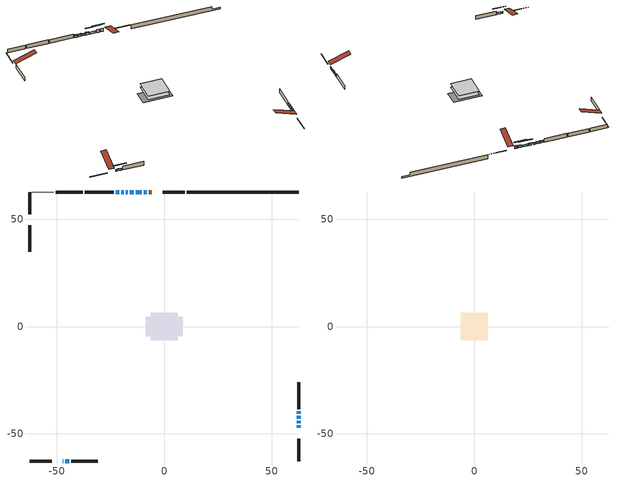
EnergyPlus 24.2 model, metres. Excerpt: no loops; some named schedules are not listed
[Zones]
conditioned space
 floor adiabatic (AdiabaticFloorConstruction): -6.3,-6.3 -6.3,6.3 6.3,6.3 6.3,-6.3 z1.37
 floor foundation (Slab1 construction): -8.6,-4.43 -8.6,4.43 8.6,4.43 8.6,-4.43 z-1.22
 wall outside (RimJoist1 construction): 9.64,62.69 -0.66,62.69 / -62.69,-62.69 -52.39,-62.69 / -62.69,62.69 -62.69,52.39 / 62.69,-62.69 62.69,-52.39 z1.37:1.67
 wall outside (AdiabaticWallConstruction 1): -5.75,62.69 -7.2,62.69 z1.37:3.4
 wall outside (AdiabaticWallConstruction): -47.3,-62.69 -47.01,-62.69 / 62.69,-47.3 62.69,-46.08 z1.37:2.59; -46.08,-62.69 -44.25,-62.69 / -10.5,62.69 -13.4,62.69 / -14.33,62.69 -16.1,62.69 / -18.93,62.69 -20.15,62.69 / -21.07,62.69 -22.52,62.69 / 62.69,-45.15 62.69,-43.93 / 62.69,-40.63 62.69,-39.41 z1.37:2.69; -8.12,62.69 -9.57,62.69 / 62.69,-43 62.69,-41.55 z1.37:3.1; -17.03,62.69 -18,62.69 z1.37:2.34
 wall outside (Wall2 construction): -38.08,62.69 -50.52,62.69 / -43.32,-62.69 -30.88,-62.69 / -62.69,47.3 -62.69,34.86 / 62.69,-38.48 62.69,-26.04 z1.37:3.81
 wall foundation (FoundationWall1 construction): 10.57,62.69,-1.22 10.57,62.69,1.37 57.47,62.69,1.37 57.47,62.69,-0.31 62.69,62.69,-0.31 62.69,62.69,-1.22
 wall othersidecoefficients (Wall1 construction): -23.45,62.69 -37.15,62.69 z1.37:3.81
 wall adiabatic (Wall3 construction): -51.45,62.69 -61.76,62.69 z1.37:3.81
 window (WindowConstruction 8): -47.3,-62.69 -47.01,-62.69 z1.37:2.59
 window (WindowConstruction 7): 62.69,-47.3 62.69,-46.08 z1.37:2.59
 window (WindowConstruction 9): -46.08,-62.69 -44.25,-62.69 z1.37:2.69
 window (WindowConstruction 10): -8.12,62.69 -9.57,62.69 z1.37:3.1
 window (WindowConstruction 11): -10.5,62.69 -13.4,62.69 z1.37:2.69
 window (WindowConstruction): -14.33,62.69 -16.1,62.69 z1.37:2.69
 window (WindowConstruction 1): -17.03,62.69 -18,62.69 z1.37:2.34
 window (WindowConstruction 2): -18.93,62.69 -20.15,62.69 z1.37:2.69
 window (WindowConstruction 3): -21.08,62.69 -22.52,62.69 z1.37:2.69
 window (WindowConstruction 4): 62.69,-45.15 62.69,-43.93 z1.37:2.69
 window (WindowConstruction 5): 62.69,-43 62.69,-41.55 z1.37:3.1
 window (WindowConstruction 6): 62.69,-40.63 62.69,-39.41 z1.37:2.69
 door (Door): -5.75,62.69 -7.2,62.69 z1.37:3.4
 ceiling adiabatic (AdiabaticFloorConstruction): 6.3,-6.3 6.3,6.3 -6.3,6.3 -6.3,-6.3 z1.37
attic - vented
 floor to conditioned space (Floor1 construction Reversed): -6.3,-6.3 -6.3,6.3 6.3,6.3 6.3,-6.3 z3.81
 roof outside (Roof1 construction): -4.82,62.69,3.81 -4.82,50.41,7.9 -1.59,50.41,7.9 -1.59,62.69,3.81; -48.23,-62.69,3.81 -48.23,-50.41,7.9 -51.46,-50.41,7.9 -51.46,-62.69,3.81; -62.69,48.23,3.81 -50.41,48.23,7.9 -50.41,51.46,7.9 -62.69,51.46,3.81; 62.69,-48.23,3.81 50.41,-48.23,7.9 50.41,-51.46,7.9 62.69,-51.46,3.81
shading: 62.69,-45.88 62.69,-47.5 63.1,-47.5 63.1,-45.88 z2.79; -41.31,-62.69 -49.02,-62.69 -49.02,-63.1 -41.31,-63.1 z5.63; -12.51,62.69 -5.18,62.69 -5.18,63.1 -12.51,63.1 z6.04; -16.34,62.69 -7.56,62.69 -7.56,63.1 -16.34,63.1 z5.63; -16.3,62.69 -14.12,62.69 -14.12,63.1 -16.3,63.1 z2.89; -18.2,62.69 -16.83,62.69 -16.83,63.1 -18.2,63.1 z2.54; -20.35,62.69 -18.73,62.69 -18.73,63.1 -20.35,63.1 z2.89; -22.72,62.69 -20.87,62.69 -20.87,63.1 -22.72,63.1 z2.89; 62.69,-43.73 62.69,-45.35 63.1,-45.35 63.1,-43.73 z2.89; 62.69,-41.35 62.69,-43.2 63.1,-43.2 63.1,-41.35 z3.3; 62.69,-39.21 62.69,-40.83 63.1,-40.83 63.1,-39.21 z2.89
[Building]
Building 1: Terrain=Suburbs
[Site:Location]
London AP_ON: Latitude {deg}=43.03; Longitude {deg}=-81.15; Time Zone {hr}=-5; Elevation {m}=278; Keep Site Location Information=Yes
[Site:GroundTemperature:Shallow]
3.98693, 1.93205, 1.76749, 2.74264, 6.6573, 10.5537, 13.9317, 16.0716, 16.2534, 14.513, 11.2211, 7.44421
[Site:WaterMainsTemperature]
Calculation Method=Schedule; Temperature Schedule=mains temperature schedule
[Material] Roughness=Rough; Thermal Absorptance=0.9
Name | Thickness {m} | Conductivity {W/m-K} | Density {kg/m3} | Specific Heat {J/kg-K} | Solar Absorptance | Visible Absorptance
asphalt or fiberglass shingles | 0.00635 | 0.162714 | 1121.4 | 1465.45 | 0.4 | 0.4
ceiling loosefill ins | 0.169333 | 0.0480833 | 16.02 | 1046.75 | 0.7 | 0.7
ceiling stud and cavity | 0.1397 | 0.138944 | 65.682 | 1177.47 | 0.7 | 0.7
concrete 4.0 in. | 0.1016 | 1.803125 | 2242.8 | 837.4 | 0.7 | 0.7
concrete 8.0 in. | 0.2032 | 1.803125 | 2242.8 | 837.4 | 0.7 | 0.7
door material | 0.04445 | 0.053851 | 512.64 | 1214.23 | 0.7 | 0.7
exterior vertical ins | 0.0463172 | 0.029427 | 32.04 | 1214.23 | 0.7 | 0.7
floor covering | 0.0127 | 0.0433444 | 54.468 | 1339.84 | 0.6 | 0.6
floor rigid ins; wall rigid ins 1 | 0.512978 | 0.029427 | 32.04 | 1214.23 | 0.7 | 0.7
floor stud and cavity | 0.1397 | 1.75129 | 37.0049 | 1207.88 | 0.7 | 0.7
furniture material conditioned space 1 | 0.1524 | 0.115458 | 640.8 | 1214.23 | 0.6 | 0.6
gypsum board | 0.0127 | 0.160291 | 801 | 837.4 | 0.6 | 0.6
gypsum board 1 | 0.0127 | 0.160291 | 801 | 837.4 | 0.7 | 0.7
osb sheathing 0.5 in. | 0.0127 | 0.115458 | 512.64 | 1214.23 | 0.7 | 0.7
osb sheathing 0.5 in. 1 | 0.0127 | 0.115458 | 512.64 | 1214.23 | 0.4 | 0.4
osb sheathing 0.75 in. | 0.01905 | 0.115458 | 512.64 | 1214.23 | 0.7 | 0.7
osb sheathing 2.0 in. | 0.0508 | 0.115458 | 512.64 | 1214.23 | 0.7 | 0.7
rim joist rigid ins | 0.051816 | 0.029427 | 32.04 | 1214.23 | 0.7 | 0.7
rim joist stud and cavity | 0.0508 | 0.0390614 | 125.044 | 1163.47 | 0.6 | 0.6
wall rigid ins | 0.051816 | 0.029427 | 32.04 | 1214.23 | 0.4 | 0.4
wall stud and cavity | 0.1397 | 0.730987 | 139.0536 | 1170.24 | 0.7 | 0.7
wall stud and cavity 1 | 0.1397 | 0.080875 | 139.0536 | 1170.24 | 0.7 | 0.7
wall stud and cavity 2 | 0.1397 | 0.0739031 | 139.0536 | 1170.24 | 0.7 | 0.7
wall stud and cavity 3 | 0.0889 | 0.380278 | 52.3479 | 1209.89 | 0.7 | 0.7
wall stud and cavity 4 | 0.0889 | 0.391764 | 83.0341 | 1211.67 | 0.7 | 0.7
wood siding | 0.0254 | 0.102417 | 544.68 | 1172.36 | 0.4 | 0.4
wood siding 1; wood siding 2; wood siding 3 | 0.0254 | 0.102417 | 544.68 | 1172.36 | 0.7 | 0.7
[WindowMaterial:SimpleGlazingSystem]
Name | U-Factor {W/m2-K} | Solar Heat Gain Coefficient
WindowMaterial | 2.91452 | 0.63
WindowMaterial 1 | 2.95994 | 0.56
WindowMaterial 2 | 2.93098 | 0.61
WindowMaterial 3 | 2.92303 | 0.62
WindowMaterial 4 | 2.983789 | 0.53
WindowMaterial 5 | 2.92303 | 0.58
WindowMaterial 6 | 2.93496 | 0.6
WindowMaterial 7 | 2.73225 | 0.53
WindowMaterial 8 | 2.91338 | 0.63
[Construction]
AdiabaticFloorConstruction: floor stud and cavity, floor rigid ins, osb sheathing 0.75 in., floor covering
AdiabaticWallConstruction: wood siding 2, wall rigid ins 1, wall stud and cavity 3, gypsum board
AdiabaticWallConstruction 1: wood siding 3, wall rigid ins 1, wall stud and cavity 3, gypsum board
Door: door material
Floor1 construction Reversed: gypsum board, ceiling stud and cavity, ceiling loosefill ins
FoundationWall1 construction: concrete 8.0 in., gypsum board 1
furniture construction conditioned space 1: furniture material conditioned space 1
PartitionWallConstruction: gypsum board, wall stud and cavity 4, gypsum board
RimJoist1 construction: wood siding 1, rim joist rigid ins, osb sheathing 2.0 in., rim joist stud and cavity
Roof1 construction: asphalt or fiberglass shingles
Slab1 construction: concrete 4.0 in.
Wall1 construction: wall rigid ins, osb sheathing 0.5 in., wall stud and cavity, gypsum board
Wall2 construction: wood siding, osb sheathing 0.5 in., wall stud and cavity 1, gypsum board
Wall3 construction: osb sheathing 0.5 in. 1, wall stud and cavity 2, gypsum board
WindowConstruction: WindowMaterial
WindowConstruction 1: WindowMaterial 1
WindowConstruction 10; WindowConstruction 5: WindowMaterial 5
WindowConstruction 11; WindowConstruction 3: WindowMaterial 3
WindowConstruction 2; WindowConstruction 6: WindowMaterial 2
WindowConstruction 4: WindowMaterial 4
WindowConstruction 7: WindowMaterial 6
WindowConstruction 8: WindowMaterial 7
WindowConstruction 9: WindowMaterial 8
[Zone] Multiplier=1; Part of Total Floor Area=Yes
Name | Volume {m3}
attic - vented | 105.529
conditioned space | 867.7
[Space]
Name | Zone | Volume {m3}
attic - vented 1 | attic - vented | 105.529
conditioned space 1 | conditioned space | 867.7
[ZoneInfiltration:EffectiveLeakageArea]
infil attic - vented 1: Zone or Space=attic - vented 1; Schedule=Always On Discrete; Effective Air Leakage Area {cm2}=6932.07; Stack Coefficient=0.000284558; Wind Coefficient=1.13974e-05
[ZoneMixing]
whole house fan mix: Zone or Space=attic - vented; Schedule=Always On Continuous; Design Flow Rate Calculation Method=Flow/Zone; Design Flow Rate {m3/s}=0; Source Zone or Space=conditioned space
[SurfaceProperty:ExposedFoundationPerimeter]
Slab1: Exposed Perimeter Calculation Method=TotalExposedPerimeter; Total Exposed Perimeter {m}=52.121
[SurfaceProperty:OtherSideCoefficients]
other non-freezing space: Combined Convective/Radiative Film Coefficient {W/m2-K}=8.35; Constant Temperature Coefficient=1; External Dry-Bulb Temperature Coefficient=0; Ground Temperature Coefficient=0; Wind Speed Coefficient=0; Zone Air Temperature Coefficient=0; Constant Temperature Schedule=other non-freezing space; Previous Other Side Temperature Coefficient=0
[InternalMass] Zone or ZoneList=conditioned space; Space or SpaceList=conditioned space 1
Name | Construction | Surface Area {m2}
furniture mass conditioned space 1 | furniture construction conditioned space 1 | 124.52
partition wall mass | PartitionWallConstruction | 311.3
[Lights]
interior lighting: Zone or ZoneList or Space or SpaceList=conditioned space 1; Schedule=interior lighting schedule; Design Level Calculation Method=LightingLevel; Lighting Level {W}=343.2; Return Air Fraction=0; Fraction Radiant=0.6; Fraction Visible=0.2; Fraction Replaceable=1
[People]
occupants: Zone or ZoneList or Space or SpaceList=conditioned space 1; Number of People Schedule=occupants schedule; Number of People Calculation Method=People; Number of People=3; Fraction Radiant=0.314171; Sensible Heat Fraction=0.56303; Activity Level Schedule=occupants activity schedule; Carbon Dioxide Generation Rate {m3/s-W}=0; Enable ASHRAE 55 Comfort Warnings=No; Mean Radiant Temperature Calculation Type=EnclosureAveraged
[ElectricEquipment] Zone or ZoneList or Space or SpaceList=conditioned space 1; Design Level Calculation Method=EquipmentLevel
Name | Schedule | Design Level {W} | Fraction Latent | Fraction Radiant | Fraction Lost
clothes dryer | clothes dryer schedule | 140.772 | 0.015 | 0.081 | 0.85
clothes washer | clothes washer schedule | 32.1985 | 0.03 | 0.162 | 0.7
cooking range | cooking range schedule | 208.969 | 0.08 | 0.432 | 0.2
dishwasher | dishwasher schedule | 66.8632 | 0.3 | 0.18 | 0.4
fridge | fridge schedule | 72.9452 | 0 | 0.6 | 0
mech vent house fan | mech vent house fan schedule | 7.62 | 0 | 0 | 1
mech vent house fan cfis | mech vent house fan cfis schedule | 0 | 0 | 0 | 0
misc plug loads | misc plug loads schedule | 494.7 | 0.045 | 0.513 | 0.1
whole house fan | Always On Discrete | 0 | 0 | 0 | 1
[OtherEquipment] Zone or ZoneList or Space or SpaceList=conditioned space 1; Design Level Calculation Method=EquipmentLevel
Name | Fuel Type | Schedule | Design Level {W} | Fraction Latent | Fraction Radiant | Fraction Lost
clothes dryer 1 | Electricity | clothes dryer schedule | 0 | 0.015 | 0.081 | 0.85
cooking range 1 | Electricity | cooking range schedule | 0 | 0.08 | 0.432 | 0.2
general water use latent | None | general water use schedule | 59.3978 | 1 | 0 | 0
general water use sensible | None | general water use schedule | -58.539 | 0 | 0.6 | 0
mech vent house fan latent load | None | Always On Discrete | 0 | 1 | 0 | 0
mech vent house fan sensible load | None | Always On Discrete | 0 | 0 | 0 | 0
water heater energy adjustment1 | NaturalGas | Always On Discrete | 0.01 | 0 | 0 | 1
[ZoneInfiltration:DesignFlowRate] Zone or ZoneList or Space or SpaceList=conditioned space 1; Schedule=Always On Discrete; Design Flow Rate Calculation Method=Flow/Zone; Design Flow Rate {m3/s}=0
infil flow; natural vent flow; whole house fan flow
[AvailabilityManager:Scheduled]
central ac and furnace airloop Availability Manager: Schedule=Always On Discrete
[Foundation:Kiva]
Foundation Kiva 1: Initial Indoor Air Temperature {C}=18; Wall Height Above Grade {m}=1.37002; Wall Depth Below Slab {m}=0.2032; Custom Block Material Name 1=exterior vertical ins; Custom Block Depth 1 {m}=2.59001; Custom Block X Position 1 {m}=0.2159; Custom Block Z Position 1 {m}=0
[Foundation:Kiva:Settings]
Soil Conductivity {W/m-K}=0.849921; Soil Density {kg/m3}=1842.3; Soil Specific Heat {J/kg-K}=418.7; Ground Solar Absorptivity=0.9; Ground Thermal Absorptivity=0.9; Ground Surface Roughness {m}=0.03; Far-Field Width {m}=40; Deep-Ground Boundary Condition=ZeroFlux; Deep-Ground Depth {m}=40; Minimum Cell Dimension {m}=0.2; Maximum Cell Growth Coefficient=3; Simulation Timestep=Timestep
[Exterior:Lights]
exterior lighting: Schedule=exterior lighting schedule; Design Level {W}=75.6
[EnergyManagementSystem:GlobalVariable]
central_ac_and_furnace_airloop_Fan_RTF
infil_program_Qfan
infil_program_Qinf
natural_vent_program_Qnv
natural_vent_program_Qwhf
[EnergyManagementSystem:Sensor]
Name | Output:Variable or Output:Meter Index Key | Output:Variable or Output:Meter
airflow_gain | infil flow | Infiltration Sensible Heat Gain Energy
airflow_gain_1 | natural vent flow | Infiltration Sensible Heat Gain Energy
airflow_gain_2 | whole house fan flow | Infiltration Sensible Heat Gain Energy
airflow_loss | infil flow | Infiltration Sensible Heat Loss Energy
airflow_loss_1 | natural vent flow | Infiltration Sensible Heat Loss Energy
airflow_loss_2 | whole house fan flow | Infiltration Sensible Heat Loss Energy
clg_load_cond |  | Cooling:EnergyTransfer:Zone:CONDITIONED SPACE
clg_sp_s; clg_sp_s_1 | cooling setpoint | Schedule Value
clothes_dryer_exhaust_0_sch_s | clothes dryer exhaust 0 schedule | Schedule Value
cool_season | cooling season schedule | Schedule Value
htg_load_cond |  | Heating:EnergyTransfer:Zone:CONDITIONED SPACE
htg_sp_s; htg_sp_s_1 | heating setpoint | Schedule Value
ig_ee_conv | clothes dryer | Electric Equipment Convective Heating Energy
ig_ee_conv_2 | cooking range | Electric Equipment Convective Heating Energy
ig_ee_conv_4 | fridge | Electric Equipment Convective Heating Energy
ig_ee_conv_5 | misc plug loads | Electric Equipment Convective Heating Energy
ig_ee_conv_6 | whole house fan | Electric Equipment Convective Heating Energy
ig_ee_rad | clothes dryer | Electric Equipment Radiant Heating Energy
ig_ee_rad_2 | cooking range | Electric Equipment Radiant Heating Energy
ig_ee_rad_4 | fridge | Electric Equipment Radiant Heating Energy
ig_ee_rad_5 | misc plug loads | Electric Equipment Radiant Heating Energy
ig_ee_rad_6 | whole house fan | Electric Equipment Radiant Heating Energy
ig_lgt_conv | interior lighting | Lights Convective Heating Energy
ig_lgt_rad | interior lighting | Lights Radiant Heating Energy
ig_lgt_vis | interior lighting | Lights Visible Radiation Heating Energy
ig_oe_conv | clothes dryer 1 | Other Equipment Convective Heating Energy
ig_oe_conv_1 | cooking range 1 | Other Equipment Convective Heating Energy
ig_oe_conv_2 | general water use latent | Other Equipment Convective Heating Energy
ig_oe_conv_3 | general water use sensible | Other Equipment Convective Heating Energy
ig_oe_conv_4 | water heater energy adjustment1 | Other Equipment Convective Heating Energy
ig_oe_rad | clothes dryer 1 | Other Equipment Radiant Heating Energy
ig_oe_rad_1 | cooking range 1 | Other Equipment Radiant Heating Energy
ig_oe_rad_2 | general water use latent | Other Equipment Radiant Heating Energy
ig_oe_rad_3 | general water use sensible | Other Equipment Radiant Heating Energy
ig_oe_rad_4 | water heater energy adjustment1 | Other Equipment Radiant Heating Energy
ig_ppl_conv | occupants | People Convective Heating Energy
ig_ppl_rad | occupants | People Radiant Heating Energy
im_conv | furniture mass conditioned space 1 | Surface Inside Face Convection Heat Gain Energy
im_conv_1 | partition wall mass | Surface Inside Face Convection Heat Gain Energy
im_ig | furniture mass conditioned space 1 | Surface Inside Face Internal Gains Radiation Heat Gain Energy
im_ig_1 | partition wall mass | Surface Inside Face Internal Gains Radiation Heat Gain Energy
im_lgt | furniture mass conditioned space 1 | Surface Inside Face Lights Radiation Heat Gain Energy
im_lgt_1 | partition wall mass | Surface Inside Face Lights Radiation Heat Gain Energy
im_sol | furniture mass conditioned space 1 | Surface Inside Face Solar Radiation Heat Gain Energy
im_sol_1 | partition wall mass | Surface Inside Face Solar Radiation Heat Gain Energy
im_surf | furniture mass conditioned space 1 | Surface Inside Face Net Surface Thermal Radiation Heat Gain Energy
im_surf_1 | partition wall mass | Surface Inside Face Net Surface Thermal Radiation Heat Gain Energy
mv_conv | mech vent house fan | Electric Equipment Convective Heating Energy
mv_conv_1 | mech vent house fan cfis | Electric Equipment Convective Heating Energy
mv_conv_2 | mech vent house fan latent load | Other Equipment Convective Heating Energy
mv_conv_3 | mech vent house fan sensible load | Other Equipment Convective Heating Energy
mv_rad | mech vent house fan | Electric Equipment Radiant Heating Energy
mv_rad_1 | mech vent house fan cfis | Electric Equipment Radiant Heating Energy
mv_rad_2 | mech vent house fan latent load | Other Equipment Radiant Heating Energy
mv_rad_3 | mech vent house fan sensible load | Other Equipment Radiant Heating Energy
natural_vent_s | natural vent schedule | Schedule Value
oa_temp |  | Site Outdoor Air Drybulb Temperature
out_pb_s |  | Site Outdoor Air Barometric Pressure
out_wt_s |  | Site Outdoor Air Humidity Ratio
site_vw_s |  | Site Wind Speed
ss_back_out | Window1 | Surface Window Shortwave from Zone Back Out Window Heat Transfer Rate
ss_back_out_1 | Window10 | Surface Window Shortwave from Zone Back Out Window Heat Transfer Rate
ss_back_out_10 | Window8 | Surface Window Shortwave from Zone Back Out Window Heat Transfer Rate
ss_back_out_11 | Window9 | Surface Window Shortwave from Zone Back Out Window Heat Transfer Rate
ss_back_out_2 | Window11 | Surface Window Shortwave from Zone Back Out Window Heat Transfer Rate
ss_back_out_3 | Window12 | Surface Window Shortwave from Zone Back Out Window Heat Transfer Rate
ss_back_out_4 | Window13 | Surface Window Shortwave from Zone Back Out Window Heat Transfer Rate
ss_back_out_5 | Window2 | Surface Window Shortwave from Zone Back Out Window Heat Transfer Rate
ss_back_out_6 | Window3 | Surface Window Shortwave from Zone Back Out Window Heat Transfer Rate
ss_back_out_7 | Window4 | Surface Window Shortwave from Zone Back Out Window Heat Transfer Rate
ss_back_out_8 | Window5 | Surface Window Shortwave from Zone Back Out Window Heat Transfer Rate
ss_back_out_9 | Window6 | Surface Window Shortwave from Zone Back Out Window Heat Transfer Rate
ss_conv | Door1 | Surface Inside Face Convection Heat Gain Energy
ss_conv_1 | Window1 | Surface Inside Face Convection Heat Gain Energy
ss_conv_10 | Window6 | Surface Inside Face Convection Heat Gain Energy
ss_conv_11 | Window8 | Surface Inside Face Convection Heat Gain Energy
ss_conv_12 | Window9 | Surface Inside Face Convection Heat Gain Energy
ss_conv_2 | Window10 | Surface Inside Face Convection Heat Gain Energy
ss_conv_3 | Window11 | Surface Inside Face Convection Heat Gain Energy
ss_conv_4 | Window12 | Surface Inside Face Convection Heat Gain Energy
ss_conv_5 | Window13 | Surface Inside Face Convection Heat Gain Energy
ss_conv_6 | Window2 | Surface Inside Face Convection Heat Gain Energy
ss_conv_7 | Window3 | Surface Inside Face Convection Heat Gain Energy
ss_conv_8 | Window4 | Surface Inside Face Convection Heat Gain Energy
ss_conv_9 | Window5 | Surface Inside Face Convection Heat Gain Energy
ss_ig | Door1 | Surface Inside Face Internal Gains Radiation Heat Gain Energy
ss_ig_1 | Window1 | Surface Inside Face Internal Gains Radiation Heat Gain Energy
ss_ig_10 | Window6 | Surface Inside Face Internal Gains Radiation Heat Gain Energy
ss_ig_11 | Window8 | Surface Inside Face Internal Gains Radiation Heat Gain Energy
ss_ig_12 | Window9 | Surface Inside Face Internal Gains Radiation Heat Gain Energy
ss_ig_2 | Window10 | Surface Inside Face Internal Gains Radiation Heat Gain Energy
ss_ig_3 | Window11 | Surface Inside Face Internal Gains Radiation Heat Gain Energy
ss_ig_4 | Window12 | Surface Inside Face Internal Gains Radiation Heat Gain Energy
ss_ig_5 | Window13 | Surface Inside Face Internal Gains Radiation Heat Gain Energy
ss_ig_6 | Window2 | Surface Inside Face Internal Gains Radiation Heat Gain Energy
ss_ig_7 | Window3 | Surface Inside Face Internal Gains Radiation Heat Gain Energy
ss_ig_8 | Window4 | Surface Inside Face Internal Gains Radiation Heat Gain Energy
ss_ig_9 | Window5 | Surface Inside Face Internal Gains Radiation Heat Gain Energy
ss_lgt | Door1 | Surface Inside Face Lights Radiation Heat Gain Energy
ss_sol | Door1 | Surface Inside Face Solar Radiation Heat Gain Energy
ss_surf | Door1 | Surface Inside Face Net Surface Thermal Radiation Heat Gain Energy
ss_surf_1 | Window1 | Surface Inside Face Net Surface Thermal Radiation Heat Gain Energy
ss_surf_10 | Window6 | Surface Inside Face Net Surface Thermal Radiation Heat Gain Energy
ss_surf_11 | Window8 | Surface Inside Face Net Surface Thermal Radiation Heat Gain Energy
ss_surf_12 | Window9 | Surface Inside Face Net Surface Thermal Radiation Heat Gain Energy
ss_surf_2 | Window10 | Surface Inside Face Net Surface Thermal Radiation Heat Gain Energy
ss_surf_3 | Window11 | Surface Inside Face Net Surface Thermal Radiation Heat Gain Energy
ss_surf_4 | Window12 | Surface Inside Face Net Surface Thermal Radiation Heat Gain Energy
ss_surf_5 | Window13 | Surface Inside Face Net Surface Thermal Radiation Heat Gain Energy
ss_surf_6 | Window2 | Surface Inside Face Net Surface Thermal Radiation Heat Gain Energy
ss_surf_7 | Window3 | Surface Inside Face Net Surface Thermal Radiation Heat Gain Energy
ss_surf_8 | Window4 | Surface Inside Face Net Surface Thermal Radiation Heat Gain Energy
ss_surf_9 | Window5 | Surface Inside Face Net Surface Thermal Radiation Heat Gain Energy
ss_trans_in | Window1 | Surface Window Transmitted Solar Radiation Rate
ss_trans_in_1 | Window10 | Surface Window Transmitted Solar Radiation Rate
ss_trans_in_10 | Window8 | Surface Window Transmitted Solar Radiation Rate
ss_trans_in_11 | Window9 | Surface Window Transmitted Solar Radiation Rate
ss_trans_in_2 | Window11 | Surface Window Transmitted Solar Radiation Rate
ss_trans_in_3 | Window12 | Surface Window Transmitted Solar Radiation Rate
ss_trans_in_4 | Window13 | Surface Window Transmitted Solar Radiation Rate
ss_trans_in_5 | Window2 | Surface Window Transmitted Solar Radiation Rate
ss_trans_in_6 | Window3 | Surface Window Transmitted Solar Radiation Rate
ss_trans_in_7 | Window4 | Surface Window Transmitted Solar Radiation Rate
ss_trans_in_8 | Window5 | Surface Window Transmitted Solar Radiation Rate
ss_trans_in_9 | Window6 | Surface Window Transmitted Solar Radiation Rate
ss_trans_out | Window1 | Surface Inside Face Initial Transmitted Diffuse Transmitted Out Window Solar Radiation Rate
ss_trans_out_1 | Window10 | Surface Inside Face Initial Transmitted Diffuse Transmitted Out Window Solar Radiation Rate
ss_trans_out_10 | Window8 | Surface Inside Face Initial Transmitted Diffuse Transmitted Out Window Solar Radiation Rate
ss_trans_out_11 | Window9 | Surface Inside Face Initial Transmitted Diffuse Transmitted Out Window Solar Radiation Rate
ss_trans_out_2 | Window11 | Surface Inside Face Initial Transmitted Diffuse Transmitted Out Window Solar Radiation Rate
ss_trans_out_3 | Window12 | Surface Inside Face Initial Transmitted Diffuse Transmitted Out Window Solar Radiation Rate
ss_trans_out_4 | Window13 | Surface Inside Face Initial Transmitted Diffuse Transmitted Out Window Solar Radiation Rate
ss_trans_out_5 | Window2 | Surface Inside Face Initial Transmitted Diffuse Transmitted Out Window Solar Radiation Rate
ss_trans_out_6 | Window3 | Surface Inside Face Initial Transmitted Diffuse Transmitted Out Window Solar Radiation Rate
ss_trans_out_7 | Window4 | Surface Inside Face Initial Transmitted Diffuse Transmitted Out Window Solar Radiation Rate
ss_trans_out_8 | Window5 | Surface Inside Face Initial Transmitted Diffuse Transmitted Out Window Solar Radiation Rate
ss_trans_out_9 | Window6 | Surface Inside Face Initial Transmitted Diffuse Transmitted Out Window Solar Radiation Rate
s_conv | Floor1 | Surface Inside Face Convection Heat Gain Energy
s_conv_1 | FoundationWall1 | Surface Inside Face Convection Heat Gain Energy
s_conv_10 | Wall2:0 | Surface Inside Face Convection Heat Gain Energy
s_conv_11 | Wall2:180 | Surface Inside Face Convection Heat Gain Energy
s_conv_12 | Wall2:270 | Surface Inside Face Convection Heat Gain Energy
s_conv_13 | Wall2:90 | Surface Inside Face Convection Heat Gain Energy
s_conv_14 | Wall3 | Surface Inside Face Convection Heat Gain Energy
s_conv_2 | inferred conditioned ceiling | Surface Inside Face Convection Heat Gain Energy
s_conv_3 | inferred conditioned floor | Surface Inside Face Convection Heat Gain Energy
s_conv_4 | RimJoist1:0 | Surface Inside Face Convection Heat Gain Energy
s_conv_5 | RimJoist1:180 | Surface Inside Face Convection Heat Gain Energy
s_conv_6 | RimJoist1:270 | Surface Inside Face Convection Heat Gain Energy
s_conv_7 | RimJoist1:90 | Surface Inside Face Convection Heat Gain Energy
s_conv_8 | Slab1 | Surface Inside Face Convection Heat Gain Energy
s_conv_9 | Wall1 | Surface Inside Face Convection Heat Gain Energy
s_ig | Floor1 | Surface Inside Face Internal Gains Radiation Heat Gain Energy
s_ig_1 | FoundationWall1 | Surface Inside Face Internal Gains Radiation Heat Gain Energy
s_ig_10 | Wall2:0 | Surface Inside Face Internal Gains Radiation Heat Gain Energy
s_ig_11 | Wall2:180 | Surface Inside Face Internal Gains Radiation Heat Gain Energy
s_ig_12 | Wall2:270 | Surface Inside Face Internal Gains Radiation Heat Gain Energy
